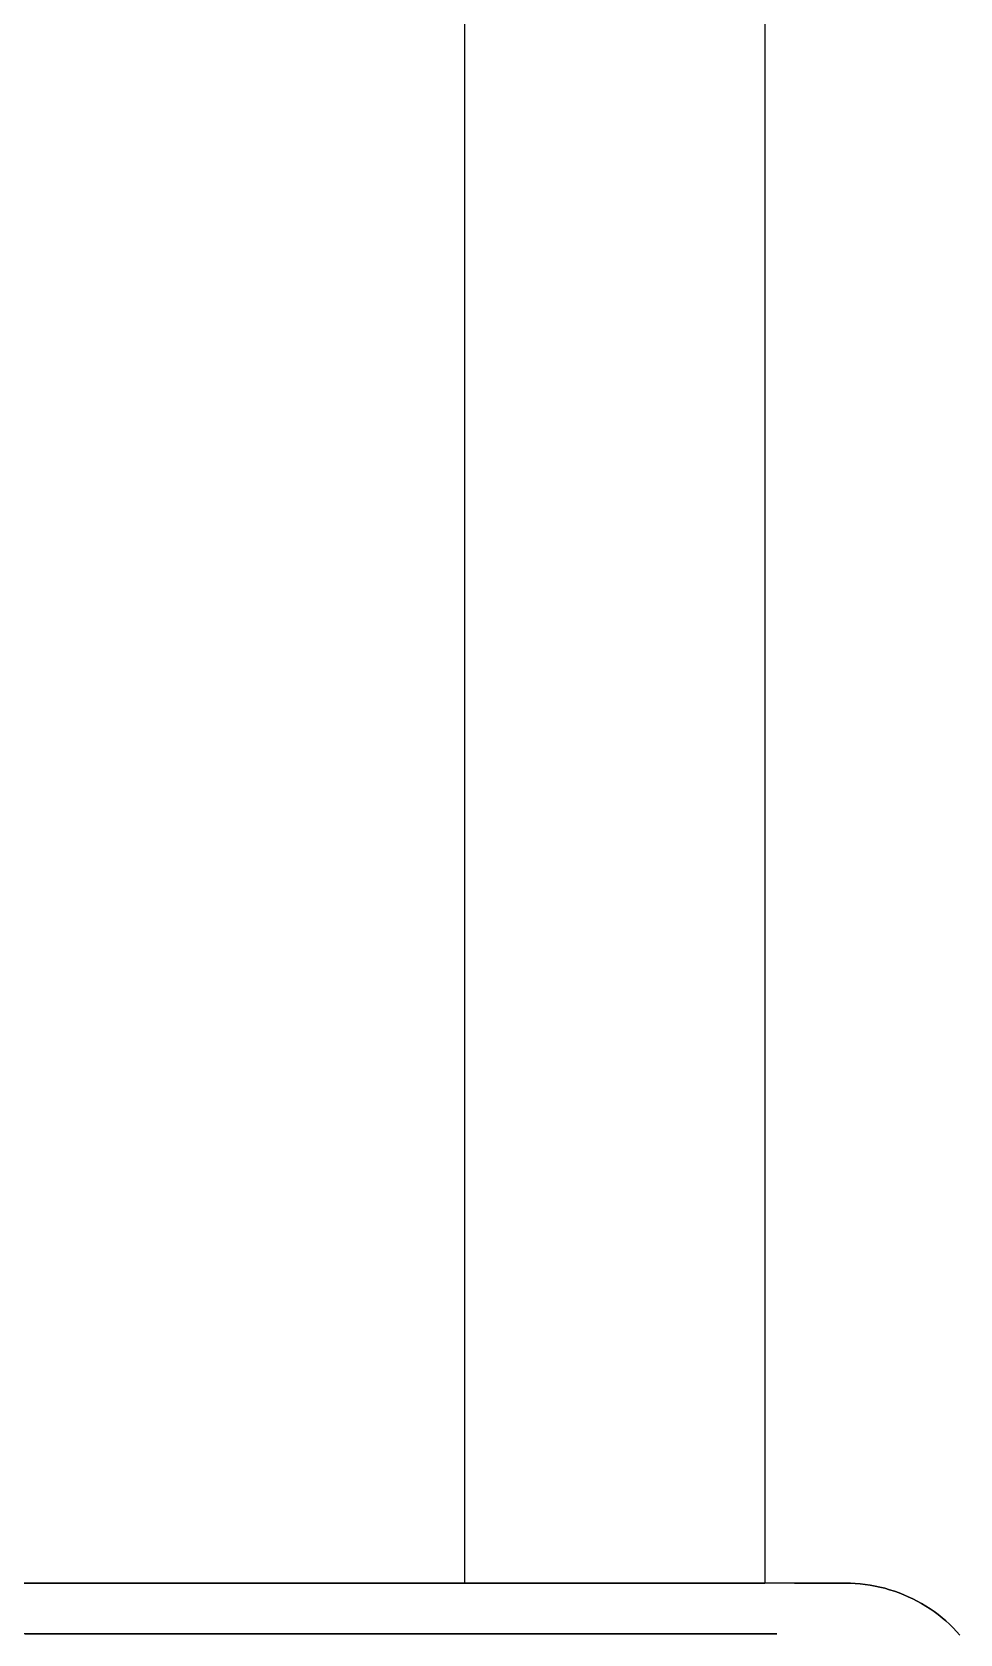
# Model space of a CAD drawing. Header units: metres. Extents: x 0 to 420, y 0 to 297.
# Drawn here: x 144.86 to 149.5, y 204.81 to 212.82 of the extents above; entities that cross this region are included whole.
import ezdxf

# ---------------------------------------------------------------- set-up
doc = ezdxf.new("R2010")
doc.units = ezdxf.units.M

msp = doc.modelspace()

# ---------------------------------------------------------------- linework, layer by layer
at = {"layer": 'GEOMETRY'}
for p, q in [((147.0251, 220.8163), (147.0251, 205.0683)), ((148.5259, 220.8163), (148.5259, 205.0683)), ((144.8876, 205.0683), (144.7072, 205.0683)), ((144.733, 205.0683), (144.891, 205.0683)), ((144.9188, 205.0683), (144.8089, 205.0683)), ((144.811, 205.0683), (144.9072, 205.0683)), ((145.068, 205.0683), (144.8876, 205.0683)), ((144.891, 205.0683), (145.049, 205.0683)), ((144.9072, 205.0683), (145.0019, 205.0683)), ((145.0274, 205.0683), (144.9188, 205.0683)), ((145.0019, 205.0683), (145.0964, 205.0683)), ((145.1344, 205.0683), (145.0274, 205.0683)), ((145.049, 205.0683), (145.2045, 205.0683)), ((145.2464, 205.0683), (145.068, 205.0683)), ((145.0964, 205.0683), (145.1909, 205.0683)), ((145.2414, 205.0683), (145.1344, 205.0683)), ((145.1909, 205.0683), (145.2854, 205.0683)), ((145.2045, 205.0683), (145.3596, 205.0683)), ((145.3484, 205.0683), (145.2414, 205.0683)), ((145.422, 205.0683), (145.2464, 205.0683)), ((145.2854, 205.0683), (145.3784, 205.0683)), ((145.4554, 205.0683), (145.3484, 205.0683)), ((145.3596, 205.0683), (145.5147, 205.0683)), ((145.3784, 205.0683), (145.4679, 205.0683)), ((145.5976, 205.0683), (145.422, 205.0683)), ((145.5558, 205.0683), (145.4554, 205.0683)), ((145.4679, 205.0683), (145.5574, 205.0683)), ((145.5147, 205.0683), (145.6698, 205.0683)), ((145.6551, 205.0683), (145.5558, 205.0683)), ((145.5574, 205.0683), (145.6469, 205.0683)), ((145.7733, 205.0683), (145.5976, 205.0683)), ((145.6469, 205.0683), (145.7363, 205.0683)), ((145.7544, 205.0683), (145.6551, 205.0683)), ((145.6698, 205.0683), (145.8226, 205.0683)), ((145.7363, 205.0683), (145.8201, 205.0683)), ((145.8537, 205.0683), (145.7544, 205.0683)), ((145.9489, 205.0683), (145.7733, 205.0683)), ((145.8201, 205.0683), (145.9015, 205.0683)), ((145.8226, 205.0683), (145.9695, 205.0683)), ((145.9495, 205.0683), (145.8537, 205.0683)), ((145.9015, 205.0683), (145.9829, 205.0683)), ((146.1137, 205.0683), (145.9489, 205.0683)), ((146.0367, 205.0683), (145.9495, 205.0683)), ((145.9695, 205.0683), (146.1164, 205.0683)), ((145.9829, 205.0683), (146.0643, 205.0683)), ((146.1239, 205.0683), (146.0367, 205.0683)), ((146.0643, 205.0683), (146.1441, 205.0683)), ((146.2768, 205.0683), (146.1137, 205.0683)), ((146.1164, 205.0683), (146.2633, 205.0683)), ((146.2111, 205.0683), (146.1239, 205.0683)), ((146.1441, 205.0683), (146.2146, 205.0683)), ((146.2983, 205.0683), (146.2111, 205.0683)), ((146.2146, 205.0683), (146.2852, 205.0683)), ((146.2633, 205.0683), (146.4102, 205.0683)), ((146.4398, 205.0683), (146.2768, 205.0683)), ((146.2852, 205.0683), (146.3557, 205.0683)), ((146.374, 205.0683), (146.2983, 205.0683)), ((146.3557, 205.0683), (146.4262, 205.0683)), ((146.4452, 205.0683), (146.374, 205.0683)), ((146.4102, 205.0683), (146.5476, 205.0683)), ((146.4262, 205.0683), (146.4892, 205.0683)), ((146.6028, 205.0683), (146.4398, 205.0683)), ((146.5164, 205.0683), (146.4452, 205.0683)), ((146.4892, 205.0683), (146.5464, 205.0683)), ((146.5875, 205.0683), (146.5164, 205.0683)), ((146.5464, 205.0683), (146.6037, 205.0683)), ((146.5476, 205.0683), (146.6812, 205.0683)), ((146.6559, 205.0683), (146.5875, 205.0683)), ((146.7602, 205.0683), (146.6028, 205.0683)), ((146.6037, 205.0683), (146.6609, 205.0683)), ((146.7079, 205.0683), (146.6559, 205.0683)), ((146.6609, 205.0683), (146.7181, 205.0683)), ((146.6812, 205.0683), (146.8149, 205.0683)), ((146.7598, 205.0683), (146.7079, 205.0683)), ((148.022, 205.0683), (146.7181, 205.0683)), ((146.7383, 205.0683), (146.7181, 205.0683)), ((146.7584, 205.0683), (146.7383, 205.0683)), ((146.7785, 205.0683), (146.7584, 205.0683)), ((146.8118, 205.0683), (146.7598, 205.0683)), ((146.9033, 205.0683), (146.7602, 205.0683)), ((146.7986, 205.0683), (146.7785, 205.0683)), ((146.8197, 205.0683), (146.7986, 205.0683)), ((146.8638, 205.0683), (146.8118, 205.0683)), ((146.8149, 205.0683), (146.9485, 205.0683)), ((146.842, 205.0683), (146.8197, 205.0683)), ((146.8643, 205.0683), (146.842, 205.0683)), ((146.9034, 205.0683), (146.8638, 205.0683)), ((146.8866, 205.0683), (146.8643, 205.0683)), ((146.9089, 205.0683), (146.8866, 205.0683)), ((147.0465, 205.0683), (146.9033, 205.0683)), ((146.9338, 205.0683), (146.9034, 205.0683)), ((146.933, 205.0683), (146.9089, 205.0683)), ((146.9574, 205.0683), (146.933, 205.0683)), ((146.9643, 205.0683), (146.9338, 205.0683)), ((146.9485, 205.0683), (147.0796, 205.0683)), ((146.9817, 205.0683), (146.9574, 205.0683)), ((146.9947, 205.0683), (146.9643, 205.0683)), ((147.0061, 205.0683), (146.9817, 205.0683)), ((147.0251, 205.0683), (146.9947, 205.0683)), ((147.0311, 205.0683), (147.0061, 205.0683)), ((147.0251, 205.0683), (148.5259, 205.0683)), ((147.0574, 205.0683), (147.0311, 205.0683)), ((147.1896, 205.0683), (147.0465, 205.0683)), ((147.0837, 205.0683), (147.0574, 205.0683)), ((147.0796, 205.0683), (147.1954, 205.0683)), ((147.11, 205.0683), (147.0837, 205.0683)), ((147.1363, 205.0683), (147.11, 205.0683)), ((147.1639, 205.0683), (147.1363, 205.0683)), ((147.1921, 205.0683), (147.1639, 205.0683)), ((147.3327, 205.0683), (147.1896, 205.0683)), ((147.2202, 205.0683), (147.1921, 205.0683)), ((147.1954, 205.0683), (147.3112, 205.0683)), ((147.2483, 205.0683), (147.2202, 205.0683)), ((147.2767, 205.0683), (147.2483, 205.0683)), ((147.3064, 205.0683), (147.2767, 205.0683)), ((147.3362, 205.0683), (147.3064, 205.0683)), ((147.3112, 205.0683), (147.427, 205.0683)), ((147.4571, 205.0683), (147.3327, 205.0683)), ((147.366, 205.0683), (147.3362, 205.0683)), ((147.3957, 205.0683), (147.366, 205.0683)), ((147.4263, 205.0683), (147.3957, 205.0683)), ((147.4576, 205.0683), (147.4263, 205.0683)), ((147.427, 205.0683), (147.5428, 205.0683)), ((147.5739, 205.0683), (147.4571, 205.0683)), ((147.4889, 205.0683), (147.4576, 205.0683)), ((147.5201, 205.0683), (147.4889, 205.0683)), ((147.5514, 205.0683), (147.5201, 205.0683)), ((147.5428, 205.0683), (147.6461, 205.0683)), ((147.5839, 205.0683), (147.5514, 205.0683)), ((147.6907, 205.0683), (147.5739, 205.0683)), ((147.6165, 205.0683), (147.5839, 205.0683)), ((147.6491, 205.0683), (147.6165, 205.0683)), ((147.6461, 205.0683), (147.7401, 205.0683)), ((147.6817, 205.0683), (147.6491, 205.0683)), ((147.7147, 205.0683), (147.6817, 205.0683)), ((147.8076, 205.0683), (147.6907, 205.0683)), ((147.7484, 205.0683), (147.7147, 205.0683)), ((147.7401, 205.0683), (147.8341, 205.0683)), ((147.7822, 205.0683), (147.7484, 205.0683)), ((147.8159, 205.0683), (147.7822, 205.0683)), ((147.9199, 205.0683), (147.8076, 205.0683)), ((147.8496, 205.0683), (147.8159, 205.0683)), ((147.8341, 205.0683), (147.928, 205.0683)), ((147.8842, 205.0683), (147.8496, 205.0683)), ((147.9188, 205.0683), (147.8842, 205.0683)), ((147.9535, 205.0683), (147.9188, 205.0683)), ((148.0052, 205.0683), (147.9199, 205.0683)), ((147.928, 205.0683), (148.022, 205.0683)), ((147.9882, 205.0683), (147.9535, 205.0683)), ((148.0231, 205.0683), (147.9882, 205.0683)), ((148.0905, 205.0683), (148.0052, 205.0683)), ((148.0287, 205.0683), (148.022, 205.0683)), ((148.0586, 205.0683), (148.0231, 205.0683)), ((148.0354, 205.0683), (148.0287, 205.0683)), ((148.0421, 205.0683), (148.0354, 205.0683)), ((148.0488, 205.0683), (148.0421, 205.0683)), ((148.0558, 205.0683), (148.0488, 205.0683)), ((148.0633, 205.0683), (148.0558, 205.0683)), ((148.094, 205.0683), (148.0586, 205.0683)), ((148.0707, 205.0683), (148.0633, 205.0683)), ((148.0782, 205.0683), (148.0707, 205.0683)), ((148.0856, 205.0683), (148.0782, 205.0683)), ((148.0936, 205.0683), (148.0856, 205.0683)), ((148.1758, 205.0683), (148.0905, 205.0683)), ((148.1017, 205.0683), (148.0936, 205.0683)), ((148.1295, 205.0683), (148.094, 205.0683)), ((148.1099, 205.0683), (148.1017, 205.0683)), ((148.118, 205.0683), (148.1099, 205.0683)), ((148.1263, 205.0683), (148.118, 205.0683)), ((148.1351, 205.0683), (148.1263, 205.0683)), ((148.165, 205.0683), (148.1295, 205.0683)), ((148.1439, 205.0683), (148.1351, 205.0683)), ((148.1526, 205.0683), (148.1439, 205.0683)), ((148.1614, 205.0683), (148.1526, 205.0683)), ((148.1706, 205.0683), (148.1614, 205.0683)), ((148.2008, 205.0683), (148.165, 205.0683)), ((148.18, 205.0683), (148.1706, 205.0683)), ((148.2611, 205.0683), (148.1758, 205.0683)), ((148.1894, 205.0683), (148.18, 205.0683)), ((148.1987, 205.0683), (148.1894, 205.0683)), ((148.2082, 205.0683), (148.1987, 205.0683)), ((148.2369, 205.0683), (148.2008, 205.0683)), ((148.2181, 205.0683), (148.2082, 205.0683)), ((148.228, 205.0683), (148.2181, 205.0683)), ((148.2379, 205.0683), (148.228, 205.0683)), ((148.2729, 205.0683), (148.2369, 205.0683)), ((148.2479, 205.0683), (148.2379, 205.0683)), ((148.2581, 205.0683), (148.2479, 205.0683)), ((148.2685, 205.0683), (148.2581, 205.0683)), ((148.3262, 205.0683), (148.2611, 205.0683)), ((148.2789, 205.0683), (148.2685, 205.0683)), ((148.309, 205.0683), (148.2729, 205.0683)), ((148.2893, 205.0683), (148.2789, 205.0683)), ((148.2997, 205.0683), (148.2893, 205.0683)), ((148.3106, 205.0683), (148.2997, 205.0683)), ((148.3451, 205.0683), (148.309, 205.0683)), ((148.3215, 205.0683), (148.3106, 205.0683)), ((148.3323, 205.0683), (148.3215, 205.0683)), ((148.3761, 205.0683), (148.3262, 205.0683)), ((148.3432, 205.0683), (148.3323, 205.0683)), ((148.3542, 205.0683), (148.3432, 205.0683)), ((148.3815, 205.0683), (148.3451, 205.0683)), ((148.3654, 205.0683), (148.3542, 205.0683)), ((148.3767, 205.0683), (148.3654, 205.0683)), ((148.4261, 205.0683), (148.3761, 205.0683)), ((148.3879, 205.0683), (148.3767, 205.0683)), ((148.418, 205.0683), (148.3815, 205.0683)), ((148.3992, 205.0683), (148.3879, 205.0683)), ((148.4107, 205.0683), (148.3992, 205.0683)), ((148.4222, 205.0683), (148.4107, 205.0683)), ((148.4544, 205.0683), (148.418, 205.0683)), ((148.4338, 205.0683), (148.4222, 205.0683)), ((148.476, 205.0683), (148.4261, 205.0683)), ((148.4454, 205.0683), (148.4338, 205.0683)), ((148.457, 205.0683), (148.4454, 205.0683)), ((148.4908, 205.0683), (148.4544, 205.0683)), ((148.4688, 205.0683), (148.457, 205.0683)), ((148.4806, 205.0683), (148.4688, 205.0683)), ((148.5259, 205.0683), (148.476, 205.0683)), ((148.4925, 205.0683), (148.4806, 205.0683)), ((148.5274, 205.0683), (148.4908, 205.0683)), ((148.5043, 205.0683), (148.4925, 205.0683)), ((148.5162, 205.0683), (148.5043, 205.0683)), ((148.5283, 205.0683), (148.5162, 205.0683)), ((148.564, 205.0683), (148.5274, 205.0683)), ((148.5403, 205.0683), (148.5283, 205.0683)), ((148.5523, 205.0683), (148.5403, 205.0683)), ((148.5643, 205.0683), (148.5523, 205.0683)), ((148.6007, 205.0683), (148.564, 205.0683)), ((148.5765, 205.0683), (148.5643, 205.0683)), ((148.5886, 205.0683), (148.5765, 205.0683)), ((148.6008, 205.0683), (148.5886, 205.0683)), ((148.6373, 205.0683), (148.6007, 205.0683)), ((148.6129, 205.0683), (148.6008, 205.0683)), ((148.6251, 205.0683), (148.6129, 205.0683)), ((148.6373, 205.0683), (148.6251, 205.0683)), ((148.6495, 205.0683), (148.6373, 205.0683)), ((148.6739, 205.0683), (148.6373, 205.0683)), ((148.6617, 205.0683), (148.6495, 205.0683)), ((148.6739, 205.0683), (148.6617, 205.0683)), ((148.6739, 205.0683), (148.9279, 205.0683)), ((148.9279, 205.0683), (148.6739, 205.0683)), ((148.9279, 205.0683), (148.9529, 205.0679)), ((148.9529, 205.0679), (148.9279, 205.0683)), ((148.9529, 205.0679), (148.9778, 205.0667)), ((148.9778, 205.0667), (148.9529, 205.0679)), ((148.9778, 205.0667), (149.0026, 205.0647)), ((149.0026, 205.0647), (148.9778, 205.0667)), ((149.0026, 205.0647), (149.0274, 205.0618)), ((149.0274, 205.0618), (149.0026, 205.0647)), ((149.0274, 205.0618), (149.0521, 205.0582)), ((149.0521, 205.0582), (149.0274, 205.0618)), ((149.0521, 205.0582), (149.0766, 205.0537)), ((149.0766, 205.0537), (149.0521, 205.0582)), ((149.0766, 205.0537), (149.101, 205.0484)), ((149.101, 205.0484), (149.0766, 205.0537)), ((149.101, 205.0484), (149.1252, 205.0424)), ((149.1252, 205.0424), (149.101, 205.0484)), ((149.1252, 205.0424), (149.1491, 205.0355)), ((149.1491, 205.0355), (149.1252, 205.0424)), ((149.1491, 205.0355), (149.1729, 205.0279)), ((149.1729, 205.0279), (149.1491, 205.0355)), ((149.1729, 205.0279), (149.1964, 205.0195)), ((149.1964, 205.0195), (149.1729, 205.0279)), ((149.1964, 205.0195), (149.2195, 205.0103)), ((149.2195, 205.0103), (149.1964, 205.0195)), ((149.2195, 205.0103), (149.2424, 205.0004)), ((149.2424, 205.0004), (149.2195, 205.0103)), ((149.2424, 205.0004), (149.265, 204.9898)), ((149.265, 204.9898), (149.2424, 205.0004)), ((149.265, 204.9898), (149.2871, 204.9784)), ((149.2871, 204.9784), (149.265, 204.9898)), ((149.2871, 204.9784), (149.3089, 204.9663)), ((149.3089, 204.9663), (149.2871, 204.9784)), ((149.3089, 204.9663), (149.3303, 204.9534)), ((149.3303, 204.9534), (149.3089, 204.9663)), ((149.3303, 204.9534), (149.3513, 204.9399)), ((149.3513, 204.9399), (149.3303, 204.9534)), ((149.3513, 204.9399), (149.3718, 204.9257)), ((149.3718, 204.9257), (149.3513, 204.9399)), ((149.3718, 204.9257), (149.3918, 204.9109)), ((149.3918, 204.9109), (149.3718, 204.9257)), ((149.3918, 204.9109), (149.4113, 204.8954)), ((149.4113, 204.8954), (149.3918, 204.9109)), ((149.4113, 204.8954), (149.4304, 204.8792)), ((149.4304, 204.8792), (149.4113, 204.8954)), ((149.4304, 204.8792), (149.4488, 204.8625)), ((149.4488, 204.8625), (149.4304, 204.8792)), ((149.4488, 204.8625), (149.4668, 204.8452)), ((149.4668, 204.8452), (149.4488, 204.8625)), ((149.4668, 204.8452), (149.4841, 204.8272)), ((149.4841, 204.8272), (149.4668, 204.8452)), ((149.4841, 204.8272), (149.5008, 204.8088)), ((149.5008, 204.8088), (149.4841, 204.8272)), ((144.8761, 204.8143), (144.6863, 204.8143)), ((144.9175, 204.8143), (144.8019, 204.8143)), ((144.8289, 204.8143), (144.956, 204.8143)), ((144.8506, 204.8143), (144.9274, 204.8143)), ((145.0658, 204.8143), (144.8761, 204.8143)), ((145.0331, 204.8143), (144.9175, 204.8143)), ((144.9274, 204.8143), (145.0039, 204.8143)), ((144.956, 204.8143), (145.0821, 204.8143)), ((145.0039, 204.8143), (145.0805, 204.8143)), ((145.1487, 204.8143), (145.0331, 204.8143)), ((145.2556, 204.8143), (145.0658, 204.8143)), ((145.0805, 204.8143), (145.157, 204.8143)), ((145.0821, 204.8143), (145.2078, 204.8143)), ((145.2618, 204.8143), (145.1487, 204.8143)), ((145.157, 204.8143), (145.2332, 204.8143)), ((145.2078, 204.8143), (145.3334, 204.8143)), ((145.2332, 204.8143), (145.3071, 204.8143)), ((145.4454, 204.8143), (145.2556, 204.8143)), ((145.3716, 204.8143), (145.2618, 204.8143)), ((145.3071, 204.8143), (145.381, 204.8143)), ((145.3334, 204.8143), (145.4591, 204.8143)), ((145.4814, 204.8143), (145.3716, 204.8143)), ((145.381, 204.8143), (145.455, 204.8143)), ((145.6311, 204.8143), (145.4454, 204.8143)), ((145.455, 204.8143), (145.5289, 204.8143)), ((145.4591, 204.8143), (145.5841, 204.8143)), ((145.5912, 204.8143), (145.4814, 204.8143)), ((145.5289, 204.8143), (145.6004, 204.8143)), ((145.5841, 204.8143), (145.7055, 204.8143)), ((145.701, 204.8143), (145.5912, 204.8143)), ((145.6004, 204.8143), (145.6701, 204.8143)), ((145.8114, 204.8143), (145.6311, 204.8143)), ((145.6701, 204.8143), (145.7398, 204.8143)), ((145.8011, 204.8143), (145.701, 204.8143)), ((145.7055, 204.8143), (145.8269, 204.8143)), ((145.7398, 204.8143), (145.8095, 204.8143)), ((145.8996, 204.8143), (145.8011, 204.8143)), ((145.8095, 204.8143), (145.8792, 204.8143)), ((145.9917, 204.8143), (145.8114, 204.8143)), ((145.8269, 204.8143), (145.9483, 204.8143)), ((145.8792, 204.8143), (145.943, 204.8143)), ((145.9981, 204.8143), (145.8996, 204.8143)), ((145.943, 204.8143), (146.0069, 204.8143)), ((145.9483, 204.8143), (146.0697, 204.8143)), ((146.1719, 204.8143), (145.9917, 204.8143)), ((146.0966, 204.8143), (145.9981, 204.8143)), ((146.0069, 204.8143), (146.0708, 204.8143)), ((146.0697, 204.8143), (146.187, 204.8143)), ((146.0708, 204.8143), (146.1347, 204.8143)), ((146.1905, 204.8143), (146.0966, 204.8143)), ((146.1347, 204.8143), (146.1955, 204.8143)), ((146.3522, 204.8143), (146.1719, 204.8143)), ((146.187, 204.8143), (146.3014, 204.8143)), ((146.2728, 204.8143), (146.1905, 204.8143)), ((146.1955, 204.8143), (146.2522, 204.8143)), ((146.2522, 204.8143), (146.3088, 204.8143)), ((146.355, 204.8143), (146.2728, 204.8143)), ((146.3014, 204.8143), (146.4158, 204.8143)), ((146.3088, 204.8143), (146.3655, 204.8143)), ((146.5166, 204.8143), (146.3522, 204.8143)), ((146.4373, 204.8143), (146.355, 204.8143)), ((146.3655, 204.8143), (146.4222, 204.8143)), ((146.4158, 204.8143), (146.5303, 204.8143)), ((146.4222, 204.8143), (146.4716, 204.8143)), ((146.5195, 204.8143), (146.4373, 204.8143)), ((146.4716, 204.8143), (146.5197, 204.8143)), ((146.6783, 204.8143), (146.5166, 204.8143)), ((146.5873, 204.8143), (146.5195, 204.8143)), ((146.5197, 204.8143), (146.5679, 204.8143)), ((146.5303, 204.8143), (146.6447, 204.8143)), ((146.5679, 204.8143), (146.6161, 204.8143)), ((146.6492, 204.8143), (146.5873, 204.8143)), ((146.6161, 204.8143), (146.6616, 204.8143)), ((146.6447, 204.8143), (146.7495, 204.8143)), ((146.711, 204.8143), (146.6492, 204.8143)), ((146.6616, 204.8143), (146.7002, 204.8143)), ((146.84, 204.8143), (146.6783, 204.8143)), ((146.7002, 204.8143), (146.7388, 204.8143)), ((146.7729, 204.8143), (146.711, 204.8143)), ((146.7388, 204.8143), (146.7775, 204.8143)), ((146.7495, 204.8143), (146.8544, 204.8143)), ((146.8315, 204.8143), (146.7729, 204.8143)), ((146.7775, 204.8143), (146.8161, 204.8143)), ((146.8161, 204.8143), (146.8473, 204.8143)), ((146.8699, 204.8143), (146.8315, 204.8143)), ((147.0017, 204.8143), (146.84, 204.8143)), ((146.8473, 204.8143), (146.8755, 204.8143)), ((146.8544, 204.8143), (146.9593, 204.8143)), ((146.9083, 204.8143), (146.8699, 204.8143)), ((146.8755, 204.8143), (146.9038, 204.8143)), ((146.9038, 204.8143), (146.932, 204.8143)), ((146.9467, 204.8143), (146.9083, 204.8143)), ((146.932, 204.8143), (146.9587, 204.8143)), ((146.9852, 204.8143), (146.9467, 204.8143)), ((146.9587, 204.8143), (146.9758, 204.8143)), ((146.9593, 204.8143), (147.0642, 204.8143)), ((146.9758, 204.8143), (146.993, 204.8143)), ((147.0091, 204.8143), (146.9852, 204.8143)), ((146.993, 204.8143), (147.0102, 204.8143)), ((147.1558, 204.8143), (147.0017, 204.8143)), ((147.0221, 204.8143), (147.0091, 204.8143)), ((147.0102, 204.8143), (147.0274, 204.8143)), ((147.0351, 204.8143), (147.0221, 204.8143)), ((147.0274, 204.8143), (147.0381, 204.8143)), ((147.0482, 204.8143), (147.0351, 204.8143)), ((147.0381, 204.8143), (147.0439, 204.8143)), ((147.0439, 204.8143), (147.0496, 204.8143)), ((147.0612, 204.8143), (147.0482, 204.8143)), ((147.0496, 204.8143), (147.0554, 204.8143)), ((147.0554, 204.8143), (147.0612, 204.8143)), ((147.0642, 204.8143), (147.164, 204.8143)), ((147.2908, 204.8143), (147.1558, 204.8143)), ((147.164, 204.8143), (147.257, 204.8143)), ((147.257, 204.8143), (147.35, 204.8143)), ((147.4259, 204.8143), (147.2908, 204.8143)), ((147.35, 204.8143), (147.4431, 204.8143)), ((147.5609, 204.8143), (147.4259, 204.8143)), ((147.4431, 204.8143), (147.5361, 204.8143)), ((147.5361, 204.8143), (147.6172, 204.8143)), ((147.696, 204.8143), (147.5609, 204.8143)), ((147.6172, 204.8143), (147.6963, 204.8143)), ((147.8071, 204.8143), (147.696, 204.8143)), ((147.6963, 204.8143), (147.7754, 204.8143)), ((147.7754, 204.8143), (147.8545, 204.8143)), ((147.9087, 204.8143), (147.8071, 204.8143)), ((147.8545, 204.8143), (147.9291, 204.8143)), ((148.0104, 204.8143), (147.9087, 204.8143)), ((147.9291, 204.8143), (147.9926, 204.8143)), ((147.9926, 204.8143), (148.056, 204.8143)), ((148.112, 204.8143), (148.0104, 204.8143)), ((148.056, 204.8143), (148.1194, 204.8143)), ((148.2081, 204.8143), (148.112, 204.8143)), ((148.1194, 204.8143), (148.1829, 204.8143)), ((148.1829, 204.8143), (148.2341, 204.8143)), ((148.2712, 204.8143), (148.2081, 204.8143)), ((148.2341, 204.8143), (148.2804, 204.8143)), ((148.3342, 204.8143), (148.2712, 204.8143)), ((148.2804, 204.8143), (148.3268, 204.8143)), ((148.3268, 204.8143), (148.3731, 204.8143)), ((148.3973, 204.8143), (148.3342, 204.8143)), ((148.3731, 204.8143), (148.4169, 204.8143)), ((148.4604, 204.8143), (148.3973, 204.8143)), ((148.4169, 204.8143), (148.4451, 204.8143)), ((148.4451, 204.8143), (148.4733, 204.8143)), ((148.4996, 204.8143), (148.4604, 204.8143)), ((148.4733, 204.8143), (148.5015, 204.8143)), ((148.521, 204.8143), (148.4996, 204.8143)), ((148.5015, 204.8143), (148.5298, 204.8143)), ((148.5424, 204.8143), (148.521, 204.8143)), ((148.5298, 204.8143), (148.5473, 204.8143)), ((148.5638, 204.8143), (148.5424, 204.8143)), ((148.5473, 204.8143), (148.5567, 204.8143)), ((148.5567, 204.8143), (148.5662, 204.8143)), ((148.5852, 204.8143), (148.5638, 204.8143)), ((148.5662, 204.8143), (148.5757, 204.8143)), ((148.5757, 204.8143), (148.5852, 204.8143))]:
    msp.add_line(p, q, dxfattribs=at)

doc.saveas('drawing.dxf')
